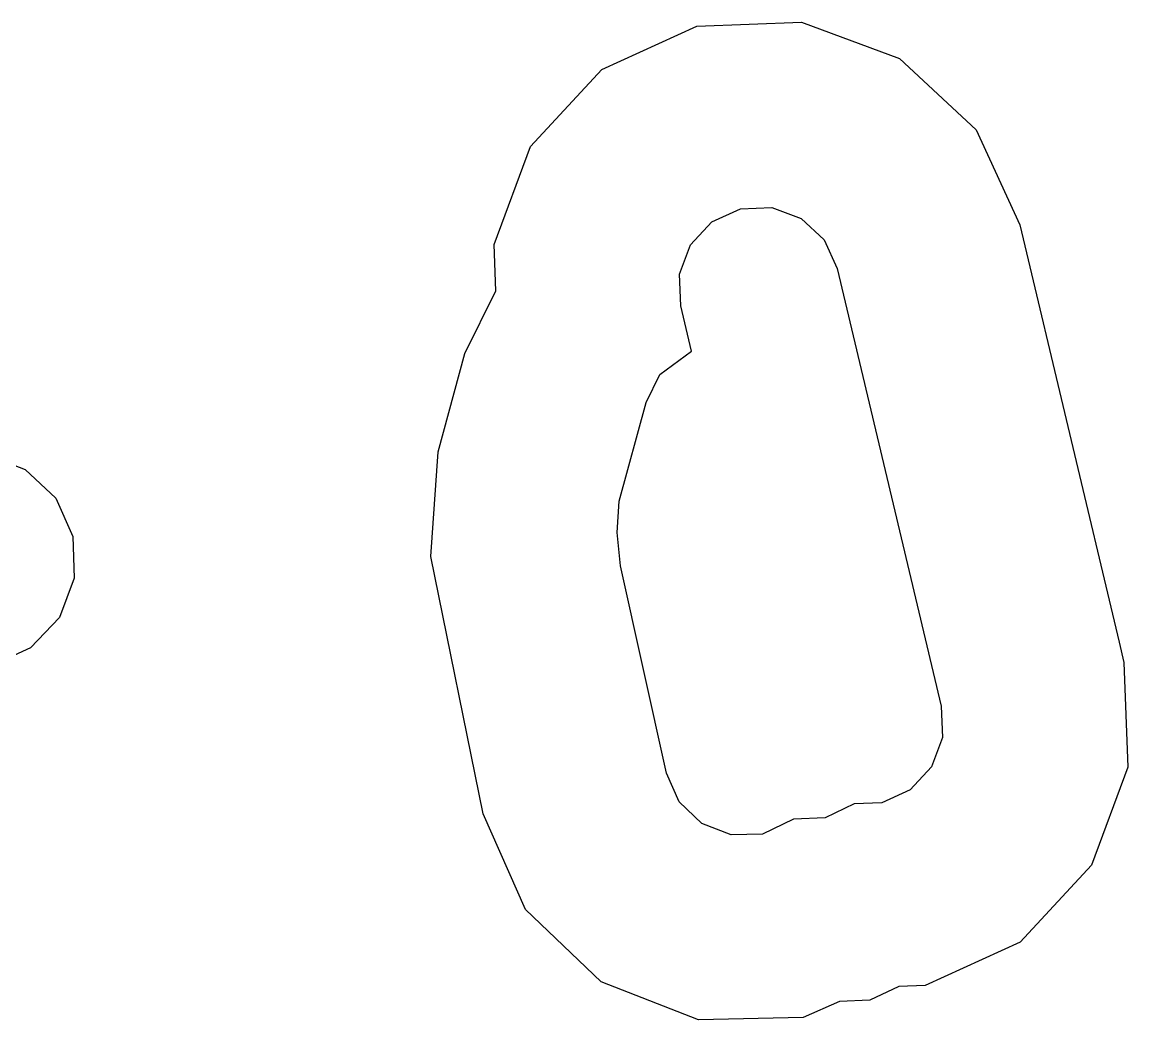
# Model space of a CAD drawing. Header units: metres. Extents: x 17722 to 17999, y 13535 to 15917.
# Drawn here: x 17891.74 to 17912.36, y 13995.62 to 14014.21 of the extents above; entities that cross this region are included whole.
import ezdxf

# ---------------------------------------------------------------- set-up
doc = ezdxf.new("R2010")
doc.units = ezdxf.units.M
doc.layers.add('AI_GREENING_EXCLUSIONS', color=1, linetype='Continuous')

msp = doc.modelspace()

# ---------------------------------------------------------------- linework, layer by layer
at = {"layer": 'AI_GREENING_EXCLUSIONS'}
for points in [[(17902.549, 14013.328), (17904.322, 14014.141), (17906.272, 14014.214), (17908.101, 14013.535), (17909.53, 14012.208), (17910.344, 14010.434), (17912.193, 14002.658), (17912.283, 14002.28), (17912.356, 14000.331), (17911.677, 13998.502), (17910.349, 13997.072), (17908.576, 13996.259), (17908.088, 13996.241), (17907.548, 13995.988), (17906.981, 13995.962), (17906.304, 13995.664), (17904.353, 13995.621), (17902.535, 13996.328), (17901.125, 13997.678), (17900.34, 13999.463), (17899.363, 14004.258), (17899.497, 14006.204), (17899.995, 14008.042), (17900.574, 14009.209), (17900.542, 14010.07), (17901.222, 14011.898), (17902.549, 14013.328)], [(17904.02, 14008.93), (17903.998, 14009.515), (17904.202, 14010.063), (17904.6, 14010.492), (17905.132, 14010.736), (17905.717, 14010.758), (17906.266, 14010.554), (17906.695, 14010.156), (17906.939, 14009.624), (17908.878, 14001.47), (17908.9, 14000.885), (17908.696, 14000.337), (17908.298, 13999.908), (17907.766, 13999.664), (17907.251, 13999.645), (17906.712, 13999.387), (17906.124, 13999.361), (17905.546, 13999.081), (17904.961, 13999.068), (17904.415, 13999.28), (17903.992, 13999.685), (17903.757, 14000.221), (17902.9, 14004.084), (17902.835, 14004.704), (17902.875, 14005.288), (17903.373, 14007.126), (17903.633, 14007.65), (17904.221, 14008.084), (17904.02, 14008.93)]]:
    msp.add_lwpolyline(points, close=True, dxfattribs=at)
msp.add_lwpolyline([(17891.072, 14006.154), (17891.801, 14005.877), (17892.37, 14005.343), (17892.69, 14004.631), (17892.714, 14003.851), (17892.437, 14003.121), (17891.902, 14002.553), (17891.191, 14002.233)], dxfattribs=at)

doc.saveas('drawing.dxf')
